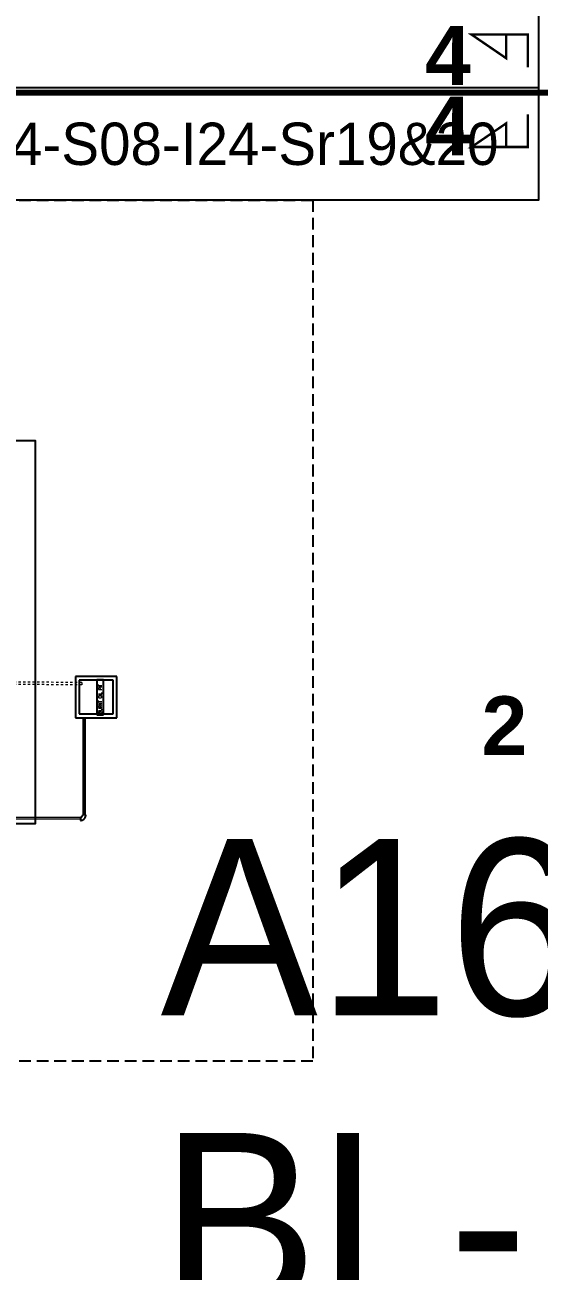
# Model space of a CAD drawing. Header units: metres. Extents: x 529066 to 529519, y 2674144 to 2674419.
# Drawn here: x 529302.9 to 529324.7, y 2674271.2 to 2674324.2 of the extents above; entities that cross this region are included whole.
import ezdxf
from ezdxf.enums import TextEntityAlignment as Align

# ---------------------------------------------------------------- set-up
doc = ezdxf.new("R2010")
doc.units = ezdxf.units.M
for name, pattern in [('( Dashed )', [0.75, 0.5, -0.25]), ('CENTER2', [1.125, 0.75, -0.125, 0.125, -0.125]), ('DASHED', [0.75, 0.5, -0.25]), ('HIDDEN', [0.375, 0.25, -0.125])]:
    doc.linetypes.add(name, pattern=pattern)
for name, color, linetype in [('E-Inverter Grouping', 2, 'Continuous'), ('IDT', 7, 'Continuous'), ('LT Cable(AG) INV to LT Panel BL-13', 2, 'Continuous'), ('Messenger Wire Block-13 (Master Path)', 30, 'Continuous'), ('Messenger Wire Block-13 (MW Path)', 191, 'Continuous'), ('MMS Block Numbering', 7, 'Continuous'), ('MMS Table Block-13', 8, 'Continuous'), ('Section Marking BL-13', 2, 'Continuous')]:
    doc.layers.add(name, color=color, linetype=linetype)
doc.styles.add('Adani Regular', font='Adani Regular.ttf')
doc.styles.add('BoldTextStyle', font='arialbd.ttf')
doc.styles.add('RomanS', font='romans.shx')
doc.styles.get("Standard").update_dxf_attribs({"font": 'Adani Regular.ttf'})
doc.linetypes.add('FOUNDATION LAYOUT$0$FENCELINE1', pattern='A,6.35,-2.54,[133,ltypeshp.shx,S=2.54,R=0,X=-2.54,Y=0],-2.54,25.4', length=36.83)

# ---------------------------------------------------------------- blocks, each defined once
blk = doc.blocks.new('MMS Table (32.292 x 4.788)')
at = {"color": 0}
blk.add_lwpolyline([(0, -0.002), (0, 4.786), (32.292, 4.786), (32.292, -0.002)], close=True, dxfattribs=at)
at = {"color": 7}
blk.add_attdef('ID1', text='', height=1.8, dxfattribs=at).set_placement((16.146, 2.392), align=Align.MIDDLE_CENTER)
blk = doc.blocks.new('IDT')
at = {"layer": 'IDT', "color": 8, "linetype": '( Dashed )', "ltscale": 100}
for p, q in [((9.893, 22.22), (9.893, 22.349)), ((9.893, 22.22), (9.893, 22.349)), ((9.663, 22.119), (9.791, 22.119)), ((9.663, 22.119), (9.791, 22.119))]:
    blk.add_line(p, q, dxfattribs=at)
at = {"layer": 'IDT', "color": 8, "linetype": 'DASHED', "lineweight": 0, "ltscale": 20}
for p, q in [((24.537, 22.345), (9.893, 22.345)), ((24.537, 22.345), (9.893, 22.345)), ((9.667, 22.129), (9.667, 17.986)), ((9.667, 22.129), (9.667, 17.986)), ((9.787, 17.986), (9.787, 22.129)), ((9.787, 17.986), (9.787, 22.129)), ((9.893, 22.225), (24.537, 22.225)), ((9.893, 22.225), (24.537, 22.225))]:
    blk.add_line(p, q, dxfattribs=at)
at = {"layer": 'IDT', "color": 8, "linetype": 'CENTER2', "lineweight": 0, "ltscale": 500}
for p, q in [((24.527, 22.285), (9.893, 22.285)), ((24.527, 22.285), (9.893, 22.285)), ((9.727, 22.119), (9.727, 17.986)), ((9.727, 22.119), (9.727, 17.986))]:
    blk.add_line(p, q, dxfattribs=at)
at = {"layer": 'IDT', "color": 253}
for p, q in [((10.103, 17.985), (8.343, 17.985)), ((8.343, 17.985), (8.343, 16.225)), ((9.943, 17.825), (8.503, 17.825)), ((8.503, 17.825), (8.503, 16.385)), ((9.198, 17.863), (8.91, 17.863)), ((8.91, 17.863), (8.91, 16.372)), ((9.198, 16.372), (9.198, 17.863)), ((9.943, 16.385), (9.943, 17.825)), ((10.103, 16.225), (10.103, 17.985)), ((8.343, 16.225), (10.103, 16.225)), ((8.503, 16.385), (9.943, 16.385)), ((8.91, 16.372), (9.198, 16.372))]:
    blk.add_line(p, q, dxfattribs=at)
at = {"layer": 'IDT', "color": 253, "linetype": 'HIDDEN', "lineweight": 0, "ltscale": 0.3}
for p, q in [((9.828, 16.582), (12.728, 16.574)), ((9.828, 16.482), (12.728, 16.474)), ((9.829, 16.482), (9.829, 16.582))]:
    blk.add_line(p, q, dxfattribs=at)
at = {"layer": 'IDT', "color": 243, "linetype": 'DASHED'}
blk.add_lwpolyline([(45.5, 32.586), (45.5, -4.032), (0, -4.032), (0, 32.586)], close=True, dxfattribs=at)
at = {"layer": 'IDT', "color": 7, "linetype": 'FOUNDATION LAYOUT$0$FENCELINE1', "ltscale": 0.01}
blk.add_lwpolyline([(19.911, 22.485), (11.801, 22.485), (11.801, 6.21), (19.731, 6.21), (25.552, 6.21), (25.552, 9.06)], dxfattribs=at)
at = {"layer": 'IDT', "color": 8, "linetype": '( Dashed )', "ltscale": 100}
for centre, radius, start, end in [((9.881, 22.13), 0.219, 87.045, 182.955), ((9.881, 22.13), 0.219, 87.045, 182.955), ((9.909, 22.103), 0.119, 97.7996, 172.2004), ((9.909, 22.103), 0.119, 97.7996, 172.2004)]:
    blk.add_arc(centre, radius, start, end, dxfattribs=at)
at = {"layer": 'IDT', "color": 7, "style": 'RomanS', "width": 0.85}
blk.add_text('BURNT OIL PIT', height=0.144, rotation=270, dxfattribs=at).set_placement((8.982, 17.814))

msp = doc.modelspace()

# ---------------------------------------------------------------- linework, layer by layer
at = {"layer": 'E-Inverter Grouping', "color": 3}
msp.add_lwpolyline([(529324.695, 2674316.789), (529260.011, 2674316.789), (529260.011, 2674351.577), (529324.695, 2674351.577)], close=True, dxfattribs=at)
at = {"layer": 'LT Cable(AG) INV to LT Panel BL-13', "color": 5}
for points in [[(529288.092, 2674302.361), (529284.573, 2674302.361, -0.414214), (529283.673, 2674303.261), (529283.673, 2674306.308, 0.221878), (529283.351, 2674306.998), (529276.728, 2674312.547, -0.221878), (529276.406, 2674313.237), (529276.406, 2674314.979, 0.019701), (529276.403, 2674315.049), (529276.308, 2674316.257, -0.019701), (529276.305, 2674316.328), (529276.305, 2674320.45, -0.414214), (529277.205, 2674321.35), (529354.599, 2674321.35, 0.414214), (529355.499, 2674322.25), (529355.499, 2674322.69)], [(529288.092, 2674302.386), (529284.598, 2674302.386, -0.414214), (529283.698, 2674303.286), (529283.698, 2674306.32, 0.221878), (529283.376, 2674307.009), (529276.753, 2674312.559, -0.221878), (529276.431, 2674313.249), (529276.431, 2674314.98, 0.019701), (529276.428, 2674315.05), (529276.333, 2674316.258, -0.019701), (529276.33, 2674316.329), (529276.33, 2674320.425, -0.414214), (529277.23, 2674321.325), (529451.775, 2674321.325, 0.414214), (529452.675, 2674322.225), (529452.675, 2674322.69)], [(529288.092, 2674302.411), (529284.623, 2674302.411, -0.414214), (529283.723, 2674303.311), (529283.723, 2674306.331, 0.221878), (529283.401, 2674307.021), (529276.778, 2674312.571, -0.221878), (529276.456, 2674313.26), (529276.456, 2674314.981, 0.019701), (529276.453, 2674315.051), (529276.358, 2674316.259, -0.019701), (529276.355, 2674316.33), (529276.355, 2674320.4, -0.414214), (529277.255, 2674321.3), (529325.714, 2674321.3, -0.414214), (529326.614, 2674320.4), (529326.614, 2674292.2, 0.414214), (529327.514, 2674291.3), (529354.549, 2674291.3, 0.414214), (529355.449, 2674292.2), (529355.449, 2674292.69)], [(529288.092, 2674302.436), (529284.648, 2674302.436, -0.414214), (529283.748, 2674303.336), (529283.748, 2674306.343, 0.221878), (529283.426, 2674307.033), (529276.803, 2674312.582, -0.221878), (529276.481, 2674313.272), (529276.481, 2674314.982, 0.019701), (529276.478, 2674315.052), (529276.383, 2674316.26, -0.019701), (529276.38, 2674316.331), (529276.38, 2674320.375, -0.414214), (529277.28, 2674321.275), (529325.689, 2674321.275, -0.414214), (529326.589, 2674320.375), (529326.589, 2674292.175, 0.414214), (529327.489, 2674291.275), (529451.725, 2674291.275, 0.414214), (529452.625, 2674292.175), (529452.625, 2674292.69)]]:
    msp.add_lwpolyline(points, format="xyb", dxfattribs=at)
at = {"layer": 'Messenger Wire Block-13 (Master Path)'}
msp.add_lwpolyline([(529276.217, 2674321.437), (529454.263, 2674321.437)], dxfattribs=at)
at = {"layer": 'Messenger Wire Block-13 (MW Path)', "const_width": 0.1}
msp.add_lwpolyline([(529276.217, 2674321.437), (529454.263, 2674321.437)], dxfattribs=at)
at = {"layer": 'Section Marking BL-13', "color": 94, "lineweight": 35, "true_color": 0x00a500, "const_width": 0.1}
for points in [[(529324.251, 2674322.437), (529324.251, 2674323.827), (529321.851, 2674323.827), (529323.331, 2674322.817), (529323.331, 2674323.827)], [(529324.251, 2674320.437), (529324.251, 2674319.047), (529321.851, 2674319.047), (529323.331, 2674320.057), (529323.331, 2674319.047)]]:
    msp.add_lwpolyline(points, dxfattribs=at)

# ---------------------------------------------------------------- block references
at = {"layer": 'IDT', "color": 8, "rotation": 180}
msp.add_blockref('IDT', (529315.103, 2674312.759), dxfattribs=at)
at = {"layer": 'MMS Table Block-13'}
msp.add_blockref('MMS Table (32.292 x 4.788)', (529292.403, 2674316.791), dxfattribs=at).add_auto_attribs({'ID1': 'B13-R14-S08-I24-Sr19&20'})

# ---------------------------------------------------------------- texts
at = {"layer": 'MMS Block Numbering', "insert": (529322.004, 2674279.565), "char_height": 7.5, "attachment_point": 5, "style": 'Adani Regular'}
msp.add_mtext_dynamic_manual_height_columns('A16d-\\PBL-13', width=41.53538, gutter_width=1, heights=[0], dxfattribs=at)
at = {"layer": 'Section Marking BL-13', "color": 94, "true_color": 0x00a500, "style": 'BoldTextStyle'}
for s, p in [('4', (529320.851, 2674322.937)), ('4', (529320.851, 2674319.937)), ('2', (529323.251, 2674294.437))]:
    msp.add_text(s, height=2.5, dxfattribs=at).set_placement(p, align=Align.MIDDLE_CENTER)

doc.saveas('drawing.dxf')
